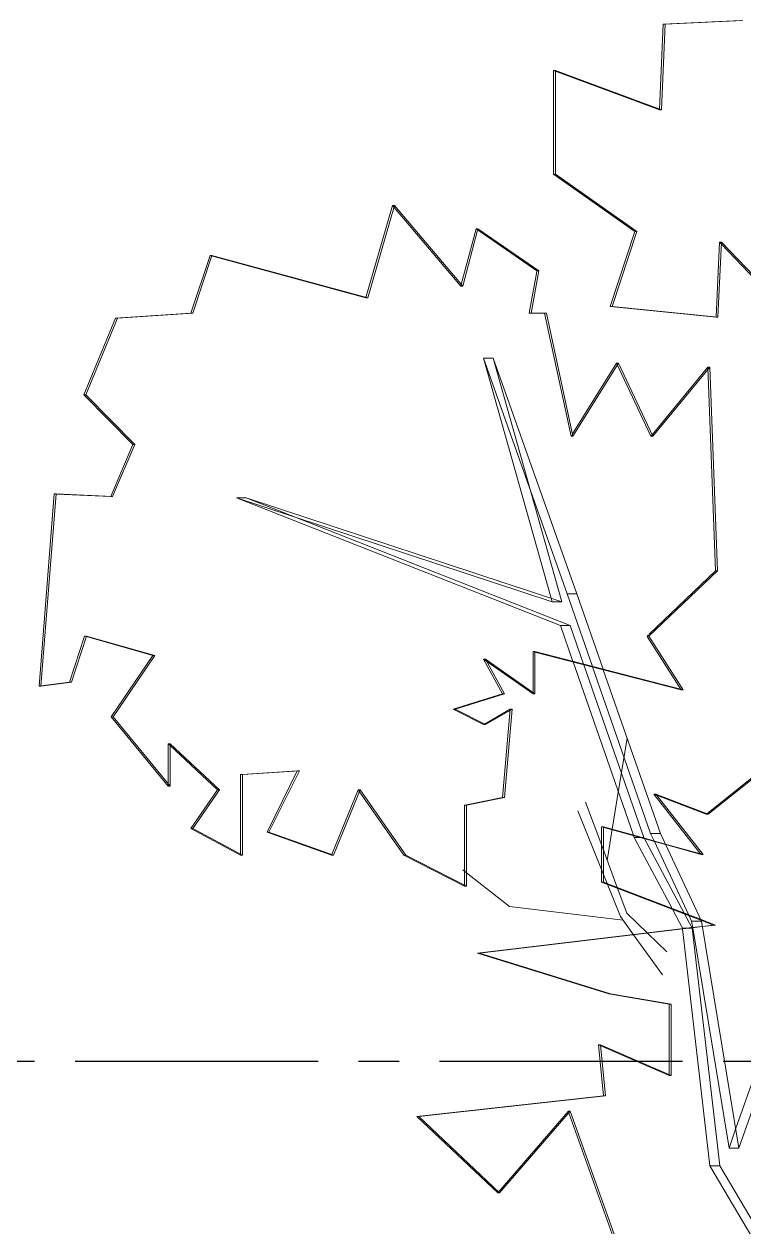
# Model space of a CAD drawing. Header units: millimetres. Extents: x -39027 to 364494, y -35256 to 94895.
# Drawn here: x 327763 to 329174, y 33604 to 35962 of the extents above; entities that cross this region are included whole.
import ezdxf

# ---------------------------------------------------------------- set-up
doc = ezdxf.new("R2010")
doc.units = ezdxf.units.MM
doc.header["$LTSCALE"] = 25
doc.linetypes.add('CENTER2', pattern=[28.575, 19.05, -3.175, 3.175, -3.175])
doc.layers.add('Grid-18', color=6, linetype='CENTER2')
doc.layers.add('L-PLNT', color=71, linetype='Continuous', lineweight=5)

# ---------------------------------------------------------------- blocks, each defined once
blk = doc.blocks.new('PLANTING_Coloured tree scaleable - 6 Meters-971505-RAMP SECTION')
at = {"layer": 'L-PLNT'}
for p, q in [((11647.3, 59333.5), (11799.6, 59340.5)), ((11803.4, 59340.5), (11651.1, 59333.5)), ((11640.4, 59166.7), (11647.3, 59333.5)), ((11651.1, 59333.5), (11644.2, 59165.3)), ((11651.1, 59333.5), (11647.3, 59333.5)), ((11432.6, 59039.2), (11432.6, 59242.4)), ((11432.6, 59242.4), (11640.3, 59165.3)), ((11436.4, 59242.4), (11432.6, 59242.4)), ((11644.2, 59165.3), (11436.4, 59242.4)), ((11436.4, 59242.4), (11436.4, 59039.2)), ((11640.3, 59165.3), (11640.4, 59166.7)), ((11644.2, 59165.3), (11640.3, 59165.3)), ((11591.9, 58927.1), (11432.6, 59039.2)), ((11436.4, 59039.2), (11432.6, 59039.2)), ((11436.4, 59039.2), (11595.7, 58927.1)), ((11064.9, 58797.7), (11116.8, 58977.6)), ((11120.6, 58977.6), (11068.4, 58796.7)), ((11116.8, 58977.6), (11250.9, 58819.4)), ((11120.6, 58977.6), (11116.8, 58977.6)), ((11254.7, 58819.4), (11120.6, 58977.6)), ((11251.8, 58822.8), (11280.7, 58932.4)), ((11284.5, 58932.4), (11254.7, 58819.4)), ((11280.7, 58932.4), (11399.8, 58849.5)), ((11284.5, 58932.4), (11280.7, 58932.4)), ((11403.6, 58849.5), (11284.5, 58932.4)), ((11543.4, 58779.9), (11591.9, 58927.1)), ((11595.7, 58927.1), (11547.2, 58779.9)), ((11595.7, 58927.1), (11591.9, 58927.1)), ((11758.1, 58906.1), (11751.2, 58759.3)), ((11754.9, 58758.9), (11761.9, 58906.1)), ((11761.7, 58902.3), (11758.1, 58906.1)), ((11761.9, 58906.1), (11758.1, 58906.1)), ((11938.1, 58716.9), (11761.7, 58902.3)), ((11761.9, 58906.1), (11941.9, 58716.9)), ((10722, 58766.6), (10759.3, 58879.7)), ((10763.1, 58879.7), (10725.8, 58766.6)), ((10759.3, 58879.7), (11064.6, 58796.7)), ((10763.1, 58879.7), (10759.3, 58879.7)), ((11068.4, 58796.7), (10763.1, 58879.7)), ((11399.7, 58848.7), (11384.9, 58766.6)), ((11388.7, 58766.6), (11403.6, 58849.5)), ((11403.6, 58849.5), (11399.8, 58849.5)), ((11250.9, 58819.4), (11251.8, 58822.8)), ((11254.7, 58819.4), (11250.9, 58819.4)), ((11068.4, 58796.7), (11064.6, 58796.7)), ((11751.1, 58758.9), (11543.4, 58779.9)), ((11547.2, 58779.9), (11543.4, 58779.9)), ((11547.2, 58779.9), (11754.9, 58758.9)), ((10511.8, 58606.5), (10574.2, 58757.2)), ((10578, 58757.2), (10515.6, 58606.5)), ((10574.2, 58757.2), (10722, 58766.6)), ((10578, 58757.2), (10574.2, 58757.2)), ((10725.8, 58766.6), (10578, 58757.2)), ((10725.8, 58766.6), (10722, 58766.6)), ((11384.9, 58766.6), (11414.7, 58766.6)), ((11388.7, 58766.6), (11384.9, 58766.6)), ((11418.5, 58766.6), (11388.7, 58766.6)), ((11414.7, 58766.6), (11466.9, 58525.4)), ((11418.5, 58766.6), (11414.7, 58766.6)), ((11470.7, 58525.4), (11418.5, 58766.6)), ((11754.9, 58758.9), (11751.1, 58758.9)), ((11427.8, 58207.9), (11295, 58678.4)), ((11295, 58678.4), (11459.4, 58216.3)), ((11314, 58678.4), (11295, 58678.4)), ((11478.4, 58216.3), (11314, 58678.4)), ((11314, 58678.4), (11448.8, 58201)), ((11469.7, 58529.9), (11556.2, 58668.6)), ((11560, 58668.6), (11470.7, 58525.4)), ((11556.2, 58668.6), (11623.3, 58525.4)), ((11560, 58668.6), (11556.2, 58668.6)), ((11627.1, 58525.4), (11560, 58668.6)), ((11625.7, 58528.3), (11735, 58661.1)), ((11738.8, 58661.1), (11627.1, 58525.4)), ((11735, 58661.1), (11749.9, 58261.6)), ((11738.8, 58661.1), (11735, 58661.1)), ((11753.7, 58261.6), (11738.8, 58661.1)), ((10607.9, 58509.2), (10511.8, 58606.5)), ((10515.6, 58606.5), (10511.8, 58606.5)), ((10515.6, 58606.5), (10611.7, 58509.2)), ((11466.9, 58525.4), (11468, 58527.2)), ((11466.9, 58525.4), (11470.7, 58525.4)), ((11623.3, 58525.4), (11625.7, 58528.3)), ((11627.1, 58525.4), (11623.3, 58525.4)), ((10564.7, 58407.2), (10607.9, 58509.2)), ((10611.7, 58509.2), (10568.4, 58407)), ((10611.7, 58509.2), (10607.9, 58509.2)), ((10424.1, 58035.4), (10453.9, 58412.3)), ((10457.7, 58412.3), (10427.9, 58035.4)), ((10453.9, 58412.3), (10457.7, 58412.1)), ((10457.7, 58412.3), (10453.9, 58412.3)), ((10568.4, 58407), (10457.7, 58412.3)), ((10457.7, 58412.1), (10564.6, 58407)), ((10568.4, 58407), (10564.6, 58407)), ((11446, 58154.4), (10811.1, 58404.8)), ((10811.1, 58404.8), (11429.8, 58201)), ((10830.1, 58404.8), (10811.1, 58404.8)), ((11448.8, 58201), (10830.1, 58404.8)), ((10830.1, 58404.8), (11465, 58154.4)), ((11619.6, 58133.4), (11753.7, 58261.6)), ((11749.9, 58261.6), (11619.7, 58137.1)), ((11753.7, 58261.6), (11749.9, 58261.6)), ((11459.4, 58216.3), (11508.9, 58074)), ((11478.4, 58216.3), (11459.4, 58216.3)), ((11529.8, 58068.6), (11478.4, 58216.3)), ((11429.8, 58201), (11427.8, 58207.9)), ((11448.8, 58201), (11429.8, 58201)), ((11470.5, 58084), (11446, 58154.4)), ((11465, 58154.4), (11446, 58154.4)), ((11465, 58154.4), (11491.4, 58078.6)), ((10513.5, 58133.4), (10483.7, 58043)), ((10487.5, 58043), (10517.3, 58133.4)), ((10516.5, 58132.6), (10513.5, 58133.4)), ((10517.3, 58133.4), (10513.5, 58133.4)), ((10647.5, 58095.7), (10516.9, 58132.5)), ((10517.3, 58133.4), (10651.3, 58095.7)), ((11618.6, 58136.1), (11615.8, 58133.4)), ((11619.6, 58133.4), (11615.8, 58133.4)), ((11616.1, 58133), (11682.9, 58027.9)), ((11686.7, 58027.9), (11619.6, 58133.4)), ((10565.6, 57975.1), (10647.5, 58095.7)), ((10651.3, 58095.7), (10569.4, 57975.1)), ((10651.3, 58095.7), (10647.5, 58095.7)), ((11396.2, 58102.3), (11392.4, 58103.3)), ((11396.2, 58103.3), (11392.4, 58103.3)), ((11392.4, 58102.7), (11392.4, 58020.4)), ((11396.2, 58020.4), (11396.2, 58103.3)), ((11396.2, 58103.3), (11686.7, 58027.9)), ((11682.9, 58027.9), (11396.2, 58102.3)), ((11301.7, 58083.9), (11295.6, 58088.2)), ((11295.6, 58088.2), (11332.8, 58020.4)), ((11299.4, 58088.2), (11295.6, 58088.2)), ((11336.6, 58020.4), (11299.4, 58088.2)), ((11299.4, 58088.2), (11396.2, 58020.4)), ((11392.4, 58020.4), (11301.7, 58083.9)), ((11589, 57743.3), (11470.8, 58082.9)), ((11491.7, 58077.5), (11609.6, 57738.9)), ((11509.2, 58073), (11622.9, 57746.2)), ((11642, 57746.2), (11530.1, 58067.5)), ((10427.9, 58035.4), (10487.5, 58043)), ((10483.7, 58043), (10428.4, 58036)), ((10487.5, 58043), (10483.7, 58043)), ((10427.9, 58035.9), (10424.1, 58035.4)), ((10427.9, 58035.4), (10424.1, 58035.4)), ((11332.8, 58020.4), (11236, 57990.2)), ((11239.8, 57990.2), (11336.6, 58020.4)), ((11336.6, 58020.4), (11332.8, 58020.4)), ((11396.2, 58020.4), (11392.4, 58020.4)), ((11686.7, 58027.9), (11682.9, 58027.9)), ((10677.3, 57839.5), (10565.6, 57975.1)), ((10569.4, 57975.1), (10565.6, 57975.1)), ((10569.4, 57975.1), (10681.1, 57839.5)), ((11236, 57990.2), (11237.6, 57989.4)), ((11239.8, 57990.2), (11236, 57990.2)), ((11238.3, 57989), (11295.6, 57960.1)), ((11299.4, 57960.1), (11239.8, 57990.2)), ((11297.3, 57961.1), (11347.7, 57990.2)), ((11351.5, 57990.2), (11299.4, 57960.1)), ((11347.7, 57990.2), (11332.8, 57816.9)), ((11336.6, 57816.9), (11351.5, 57990.2)), ((11351.5, 57990.2), (11347.7, 57990.2)), ((11295.6, 57960.1), (11297.3, 57961.1)), ((11299.4, 57960.1), (11295.6, 57960.1)), ((11562.7, 57847.1), (11576.6, 57932.9)), ((10681.1, 57918.8), (10677.3, 57922.4)), ((10677.3, 57922.4), (10677.3, 57839.5)), ((10681.1, 57922.4), (10677.3, 57922.4)), ((10681.1, 57839.5), (10681.1, 57922.4)), ((10681.1, 57922.4), (10778, 57831.9)), ((10774.2, 57831.9), (10681.1, 57918.8)), ((11732.8, 57785.3), (11892.6, 57912.6)), ((11896.4, 57912.6), (11735.4, 57784.3)), ((10822.1, 57862.3), (10818.9, 57862.1)), ((10818.9, 57862.1), (10818.9, 57703.8)), ((10822.7, 57862.1), (10818.9, 57862.1)), ((10930.6, 57869.6), (10822.5, 57862.3)), ((10822.7, 57862.1), (10934.4, 57869.6)), ((10822.7, 57703.8), (10822.7, 57862.1)), ((10871, 57749), (10930.4, 57869.4)), ((10934.4, 57869.6), (10874.8, 57749)), ((10934.4, 57869.6), (10930.6, 57869.6)), ((10681.1, 57839.5), (10677.3, 57839.5)), ((10722, 57756.6), (10774.2, 57831.9)), ((10778, 57831.9), (10725.8, 57756.6)), ((10778, 57831.9), (10774.2, 57831.9)), ((11049.8, 57831.9), (10997.6, 57703.8)), ((11001.4, 57703.8), (11053.6, 57831.9)), ((11052.2, 57828.5), (11049.8, 57831.9)), ((11053.6, 57831.9), (11049.8, 57831.9)), ((11053.6, 57831.9), (11142.9, 57703.8)), ((11547.7, 57754.8), (11562.7, 57847.1)), ((11139.1, 57703.8), (11052.2, 57828.5)), ((11262.1, 57801.8), (11336.6, 57816.9)), ((11332.8, 57816.9), (11262.3, 57802.6)), ((11336.6, 57816.9), (11332.8, 57816.9)), ((11495.4, 57807.7), (11528.9, 57717.6)), ((11720.8, 57706.6), (11629.1, 57823.8)), ((11629.1, 57823.8), (11731.6, 57784.3)), ((11632.9, 57823.8), (11629.1, 57823.8)), ((11735.4, 57784.3), (11632.9, 57823.8)), ((11632.9, 57823.8), (11725.6, 57705.3)), ((11262, 57802.5), (11258.3, 57801.8)), ((11258.3, 57801.8), (11258.3, 57643.5)), ((11262.1, 57801.8), (11258.3, 57801.8)), ((11262.1, 57643.5), (11262.1, 57801.8)), ((11480, 57791.1), (11528.9, 57669.7)), ((11731.6, 57784.3), (11732.8, 57785.3)), ((11735.4, 57784.3), (11731.6, 57784.3)), ((10818.9, 57703.8), (10722, 57756.6)), ((10725.8, 57756.6), (10722, 57756.6)), ((10725.8, 57756.6), (10822.7, 57703.8)), ((10997.6, 57703.8), (10871, 57749)), ((10874.8, 57749), (10871, 57749)), ((10874.8, 57749), (11001.4, 57703.8)), ((11526.7, 57651), (11526.7, 57759.6)), ((11526.7, 57759.6), (11597.9, 57739.8)), ((11530.5, 57759.6), (11526.7, 57759.6)), ((11601.7, 57739.8), (11530.5, 57759.6)), ((11530.5, 57759.6), (11530.5, 57651)), ((11537.8, 57693.7), (11547.7, 57754.8)), ((11590.6, 57738.9), (11589, 57743.3)), ((11665.6, 57597.9), (11590.6, 57738.9)), ((11602, 57738.9), (11590.6, 57738.9)), ((11597.9, 57739.8), (11652, 57724.7)), ((11651.4, 57725.9), (11601.7, 57739.8)), ((11609.6, 57738.9), (11602, 57738.9)), ((11609.6, 57738.9), (11704.4, 57560.7)), ((11622.9, 57746.2), (11629.6, 57732)), ((11642, 57746.2), (11622.9, 57746.2)), ((11722.3, 57574.6), (11642, 57746.2)), ((11528.9, 57717.6), (11557.5, 57640.7)), ((11629.6, 57732), (11698.2, 57585.4)), ((11725.6, 57705.3), (11651.4, 57725.9)), ((11652, 57724.7), (11721.8, 57705.3)), ((10822.7, 57703.8), (10818.9, 57703.8)), ((11001.4, 57703.8), (10997.6, 57703.8)), ((11258.3, 57643.5), (11139.1, 57703.8)), ((11142.9, 57703.8), (11139.1, 57703.8)), ((11142.9, 57703.8), (11262.1, 57643.5)), ((11721.8, 57705.3), (11720.8, 57706.6)), ((11725.6, 57705.3), (11721.8, 57705.3)), ((11262.1, 57669.2), (11254.6, 57675.2)), ((11346, 57603.1), (11262.1, 57669.2)), ((11528.9, 57669.7), (11537.5, 57648.3)), ((11262.1, 57643.5), (11258.3, 57643.5)), ((11675.1, 57594.2), (11526.7, 57651)), ((11530.5, 57651), (11526.7, 57651)), ((11530.5, 57651), (11678.9, 57594.2)), ((11537.5, 57648.3), (11563.5, 57583.7)), ((11557.5, 57640.7), (11576.3, 57590.1)), ((11568.8, 57576.4), (11346, 57603.1)), ((11685.4, 57560.7), (11665.6, 57597.9)), ((11563.5, 57583.7), (11589.4, 57548)), ((11576.3, 57590.1), (11616.7, 57551.3)), ((11721.4, 57576.6), (11675.1, 57594.2)), ((11678.9, 57594.2), (11720.5, 57578.3)), ((11698.2, 57585.4), (11703.3, 57574.6)), ((11703.3, 57574.6), (11705.3, 57562.2)), ((11722.3, 57574.6), (11703.3, 57574.6)), ((11720.5, 57578.3), (11750, 57567.1)), ((11746.2, 57567.1), (11721.4, 57576.6)), ((11795.5, 57129.8), (11722.3, 57574.6)), ((11283.5, 57512.2), (11693, 57560.7)), ((11696.8, 57560.7), (11287.3, 57512.2)), ((11589.4, 57548), (11646.4, 57469.6)), ((11616.7, 57551.3), (11654.8, 57514.6)), ((11704.4, 57560.7), (11685.4, 57560.7)), ((11739.2, 57094.7), (11685.5, 57559.4)), ((11693, 57560.7), (11703.7, 57562)), ((11703.9, 57561.6), (11696.8, 57560.7)), ((11703.9, 57562), (11723.9, 57564.4)), ((11724, 57564), (11704.1, 57561.6)), ((11704.4, 57560.7), (11758.2, 57094.7)), ((11705.4, 57561.6), (11776.5, 57129.8)), ((11723.9, 57564.4), (11746.2, 57567.1)), ((11750, 57567.1), (11724, 57564)), ((11750, 57567.1), (11746.2, 57567.1)), ((11789.5, 57166.5), (11926.7, 57555.3)), ((11945.7, 57555.3), (11795.5, 57129.8)), ((11540.7, 57432.1), (11283.5, 57512.2)), ((11287.3, 57512.2), (11283.5, 57512.2)), ((11287.3, 57512.2), (11544.5, 57432.1)), ((11659.4, 57412.1), (11540.7, 57432.1)), ((11544.5, 57432.1), (11540.7, 57432.1)), ((11544.5, 57432.1), (11663.2, 57412.1)), ((11659.4, 57273.6), (11659.4, 57412.1)), ((11663.2, 57412.1), (11659.4, 57412.1)), ((11663.2, 57412.1), (11663.2, 57271.9)), ((11530.8, 57231.9), (11520.9, 57332)), ((11520.9, 57332), (11659.4, 57271.9)), ((11524.7, 57332), (11520.9, 57332)), ((11663.2, 57271.9), (11524.7, 57332)), ((11524.7, 57332), (11534.6, 57231.9)), ((11659.4, 57271.9), (11659.4, 57273.6)), ((11663.2, 57271.9), (11659.4, 57271.9)), ((11164.8, 57191.9), (11530.8, 57231.9)), ((11534.6, 57231.9), (11168.6, 57191.9)), ((11534.6, 57231.9), (11530.8, 57231.9)), ((11461.4, 57201.7), (11323.1, 57041.7)), ((11326.9, 57041.7), (11465.4, 57201.9)), ((11465.4, 57201.9), (11461.5, 57201.9)), ((11462.7, 57198.8), (11461.6, 57201.7)), ((11550.6, 56951.6), (11462.7, 57198.8)), ((11465.4, 57201.9), (11554.4, 56951.6)), ((11323.1, 57041.7), (11164.8, 57191.9)), ((11168.6, 57191.9), (11164.8, 57191.9)), ((11168.6, 57191.9), (11326.9, 57041.7)), ((11776.5, 57129.8), (11789.5, 57166.5)), ((11787.9, 57129.8), (11776.5, 57129.8)), ((11795.5, 57129.8), (11787.9, 57129.8)), ((11986.8, 56677.1), (11739.2, 57094.7)), ((11750.6, 57094.7), (11739.2, 57094.7)), ((11758.2, 57094.7), (11750.6, 57094.7)), ((11758.2, 57094.7), (12012.7, 56665.5)), ((11326.9, 57041.7), (11323.1, 57041.7))]:
    blk.add_line(p, q, dxfattribs=at)

msp = doc.modelspace()

# ---------------------------------------------------------------- linework, layer by layer
at = {"layer": 'Grid-18'}
msp.add_line((301431.4, 33928.7), (334890.4, 33928.7), dxfattribs=at)

# ---------------------------------------------------------------- block references
at = {"layer": 'L-PLNT'}
msp.add_blockref('PLANTING_Coloured tree scaleable - 6 Meters-971505-RAMP SECTION', (317368.4, -23371.3), dxfattribs=at)

doc.saveas('drawing.dxf')
